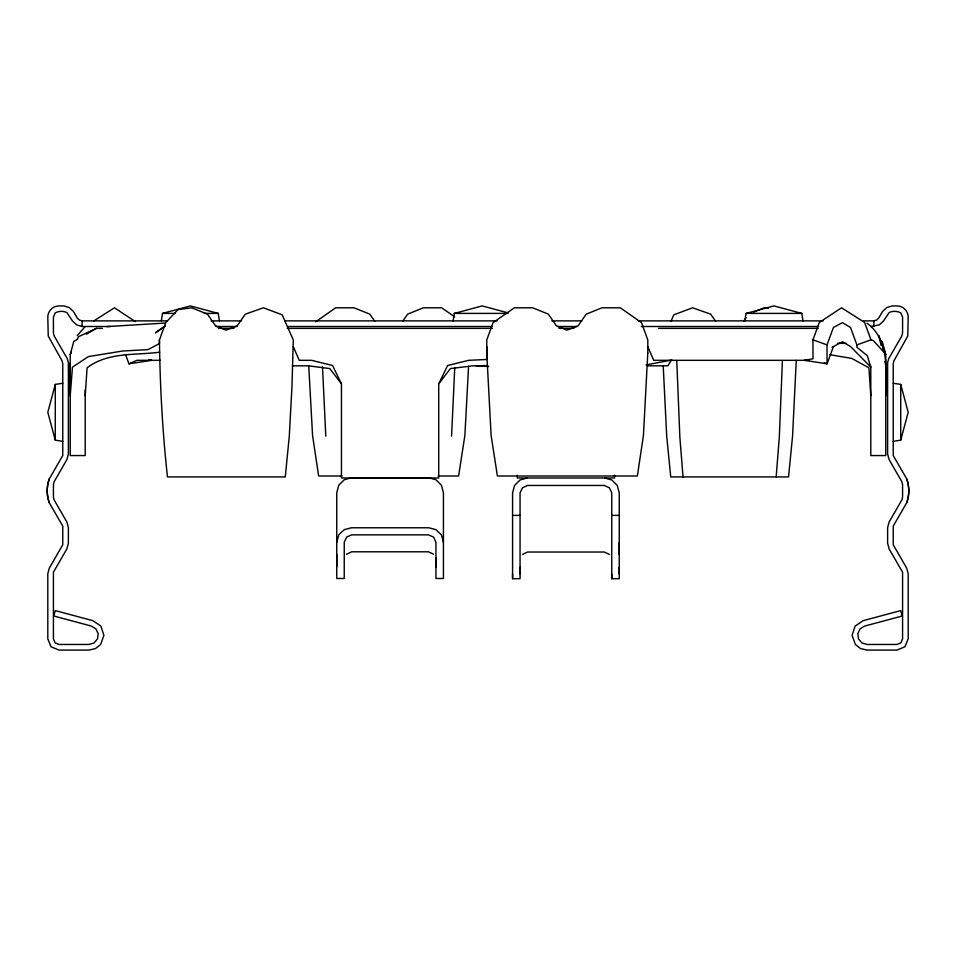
<?xml version="1.0" encoding="UTF-8"?>
<svg xmlns="http://www.w3.org/2000/svg" width="956" height="956" viewBox="0 0 956 956"><rect width="100%" height="100%" fill="white"/><g stroke="black" fill="none" stroke-linecap="round" stroke-linejoin="round"><path stroke-width="1.43" d="M159.437 339.942C159.999 385.686 162.472 431.443 167.467 476.925L285.27 476.925L289.286 436.259L291.962 386.547L293.301 339.942L282.151 314.811L263.402 307.796L245.274 314.189L237.1 325.924L226.058 330.143L215.602 325.9L207.44 314.142L191.762 307.796L178.019 309.625L165.77 322.602L159.437 339.942L159.437 343.61L147.941 349.633L122.619 351.007L88.406 356.588L72.465 367.128L70.242 395.7L70.326 362.85M336.751 567.004L336.751 554.552M435.936 567.004L435.936 542.303L433.57 537.093L428.455 534.846L351.724 534.846L346.61 537.093L344.244 542.303L344.244 578.476L336.751 578.476L336.751 492.722L338.759 485.242L344.244 479.757L349.884 478.179M604.694 478L611.756 479.972L617.241 485.457L619.249 492.938L619.249 578.691L611.756 578.691L611.756 492.938L609.39 487.823L604.276 485.457L527.545 485.457L522.43 487.823L520.064 492.938L520.064 578.691L512.571 578.691L512.571 573.994M520.064 573.994L520.064 567.219M611.756 578.691L611.756 573.994M619.249 573.994L619.249 567.219M619.249 554.767L619.249 542.518M885.758 395.7C886.2 371.382 889.522 339.428 866.996 323.188M782.414 360.567L779.331 436.928L776.164 476.925M796.276 360.412L792.548 436.259L788.533 476.925L670.73 476.925L666.714 436.259L663.225 366.22M454.733 367.893L451.579 436.127M468.583 366.232L464.879 435.458L458.605 476.004L438.075 476.004M85.204 395.7L87.092 367.809C108.016 351.868 135.214 355.417 159.688 352.202M161.325 320.881L162.508 313.401L190.375 305.92L218.243 313.401L219.438 320.881M453.108 320.881L454.303 313.401L482.171 305.92L508.64 313.018M744.891 320.881L746.086 313.401L773.954 305.92L801.821 313.401L803.016 320.881M336.751 542.303L338.759 534.846L344.244 529.66L351.306 527.784L428.874 527.784L435.936 529.66L441.421 534.846L443.429 542.303M62.761 383.225L55.281 384.42L47.8 412.287L55.281 440.154L62.761 441.349M85.204 389.821L85.204 455.558L70.242 455.558L70.242 354.557L73.755 341.459L77.532 339.272M893.239 441.349L900.719 440.154L908.2 412.287L900.719 384.42L893.239 383.225M833.441 346.574L827.06 363.806L804.295 360.316L812.994 358.775L812.958 339.81L819.34 322.435L841.543 307.796L864.594 322.447L870.964 339.822L873.21 340.491L884.515 352.86M824.407 362.647L827.06 363.806L827.012 344.889L833.405 327.514L842.403 322.626L850.529 327.514L856.899 344.901L856.899 347.267L867.283 355.668L870.797 367.128L850.565 346.562L842.439 341.722L832.031 347.327M670.909 321.419L673.849 314.811L692.598 307.796L710.726 314.189L715.626 321.228M70.242 354.557L71.425 351.999M77.364 339.225L78.547 336.667L96.437 328.362L102.34 328.362M293.301 346.67L299.252 360.316L311.501 360.316L332.569 365.503L341.459 383.834L341.459 478L438.72 478L438.72 383.834L447.611 365.503L468.667 360.316L486.819 359.48L486.759 346.646M110.454 326.498L82.12 326.498L76.599 324.849L72.405 320.881L66.86 312.552A12.691 12.691 0 0 0 55.221 312.911L53.417 317.141L53.417 333.106L54.157 335.915L67.35 358.763L68.378 362.563L68.378 454.052L66.872 459.657L54.157 481.669L53.417 484.477L53.417 497.168L54.157 499.976L66.872 521.988L68.378 527.592L68.378 543.295L66.872 548.911L53.417 572.214L53.417 638.859L55.054 642.826L59.021 644.463L88.944 644.463L94.047 642.958L97.488 638.919L98.181 633.649L95.899 628.857L91.37 626.084L53.835 616.023L55.281 610.609L92.828 620.659L100.882 626.084L103.917 635.322L100.631 644.463L95.433 648.61L88.944 650.08L59.021 650.08L51.086 646.794L47.8 638.859L47.8 573.72L49.306 568.115L62.761 544.801L62.761 526.099L49.306 502.784A35.48 35.48 0 0 1 49.306 478.872L62.761 455.558L62.761 363.531L62.009 360.735L48.242 336.07L47.8 317.141A11.221 11.221 0 0 1 59.021 305.92L63.765 305.92L69.286 307.569L73.481 311.536L77.269 318.073L79.36 320.057L82.12 320.881L167.24 320.881M863.435 320.881L873.88 320.881L876.64 320.057L878.731 318.073L882.519 311.536L886.714 307.569L892.235 305.92L896.979 305.92A11.221 11.221 0 0 1 908.2 317.141L907.758 336.07L893.991 360.735L893.239 363.531L893.239 455.558L906.694 478.872A69.633 49.234 0 0 1 906.694 502.784L893.239 526.099L893.239 544.801L906.694 568.115L908.2 573.72L908.2 638.859L904.914 646.794L896.979 650.08L867.056 650.08L860.567 648.61L855.369 644.463L852.083 635.322L855.118 626.084L863.172 620.659L900.719 610.609L902.165 616.023L864.63 626.084L860.101 628.857L857.819 633.649L858.512 638.919L861.953 642.958L867.056 644.463L896.979 644.463L900.946 642.826L902.583 638.859L902.583 572.214L889.128 548.911L887.622 543.295L887.622 527.592L889.128 521.988L901.843 499.976L902.583 497.168L902.583 484.477L901.843 481.669L889.128 459.657L887.622 454.052L887.622 362.563L888.65 358.763L901.843 335.915L902.583 333.106L902.583 317.141L900.779 312.911A12.691 12.691 0 0 0 889.14 312.54L883.595 320.881L879.4 324.849L870.892 326.498M671.71 359.611L667.85 365.825L647.559 365.825M402.751 321.192L407.65 314.142L423.317 307.796L441.648 307.796L454.638 316.842M743.66 321.204L746.11 317.667M438.72 383.834L450.395 368.574L472.885 365.825L487.608 365.539M77.161 335.699L85.024 326.761M164.922 326.139L155.41 332.879L165.018 326.115M315.707 321.778L335.675 307.796L353.995 307.796L369.817 314.177L374.704 321.216M93.831 320.893L114.457 307.796L135.417 321.622M86.351 334.182L96.437 328.362M346.61 554.229L351.724 551.803L428.455 551.803L433.57 554.229M522.43 554.444L527.545 552.018L604.276 552.018L609.39 554.444M125.511 354.521L128.941 363.806L136.911 360.316L160.369 360.316M753.782 312.026L764.238 307.796L768.361 308.346M856.899 344.901L870.964 339.822M527.126 478L520.064 479.972L514.579 485.457L512.571 492.938L512.571 578.691M646.053 364.905L670.24 360.316M128.941 363.806L151.705 360.316L148.801 359.803M165.376 323.044L106.809 326.605M162.508 313.401L175.295 313.401M204.393 313.401L218.243 313.401M454.303 313.401L507.373 313.401M746.086 313.401L801.821 313.401M211.109 320.881L241.665 320.881M284.912 320.881L497.084 320.881M551.803 320.881L581.63 320.881M638.285 320.881L823.176 320.881M216.319 326.498L237.196 326.498M287.887 326.498L492.161 326.498M557.766 326.498L577.161 326.498M641.273 326.498L818.706 326.498M218.482 328.362L233.897 328.362M287.135 328.362L492.364 328.362M559.057 328.362L573.887 328.362M658.421 328.362L818.181 328.362M837.396 343.324L846.263 343.324M808.836 360.316L653.749 360.316L647.798 346.646M292.5 365.825L308.441 365.825L329.784 368.574L341.459 383.834M341.985 476.004L318.635 476.004L312.564 435.458L308.764 366.232M351.306 477.761L428.874 477.761M512.571 515.38L520.064 515.38M611.756 515.38L619.249 515.38M475.753 365.682L488.731 366.507M829.892 354.7L851.76 358.416L868.908 367.809L870.797 395.7M430.284 478.179L435.936 479.757L441.421 485.242L443.429 492.722L443.429 578.476L435.936 578.476L435.936 557.695M812.958 339.81L827.012 344.889M879.723 340.001L882.245 341.459L885.758 354.557L885.758 455.558L870.797 455.558L870.797 366.303M882.794 348.163L885.758 354.557L878.839 335.699L881.169 345.702M884.838 361.416L886.176 367.128M683.026 476.925L679.847 436.916L676.764 360.543M325.781 436.115L322.483 366.387M900.719 384.42L900.719 440.154M873.88 320.881L873.88 326.498M614.541 475.228L614.541 478L517.28 478L517.28 475.228M82.12 320.881L82.12 326.498M55.281 384.42L55.281 440.154M906.694 478.872A35.48 35.48 0 0 1 906.694 502.784M49.306 502.784A69.633 49.234 0 0 1 49.306 478.872M647.798 353.051L643.436 435.458L637.365 476.004L497.395 476.004L491.121 435.458L486.759 353.051L486.759 339.942L493.105 322.602L514.352 307.796L532.683 307.796L548.35 314.142L556.512 325.9L566.968 330.131L578.045 325.9L586.183 314.177L602.005 307.796L620.325 307.796L641.464 322.602L647.798 339.942L647.798 353.051"/></g></svg>
